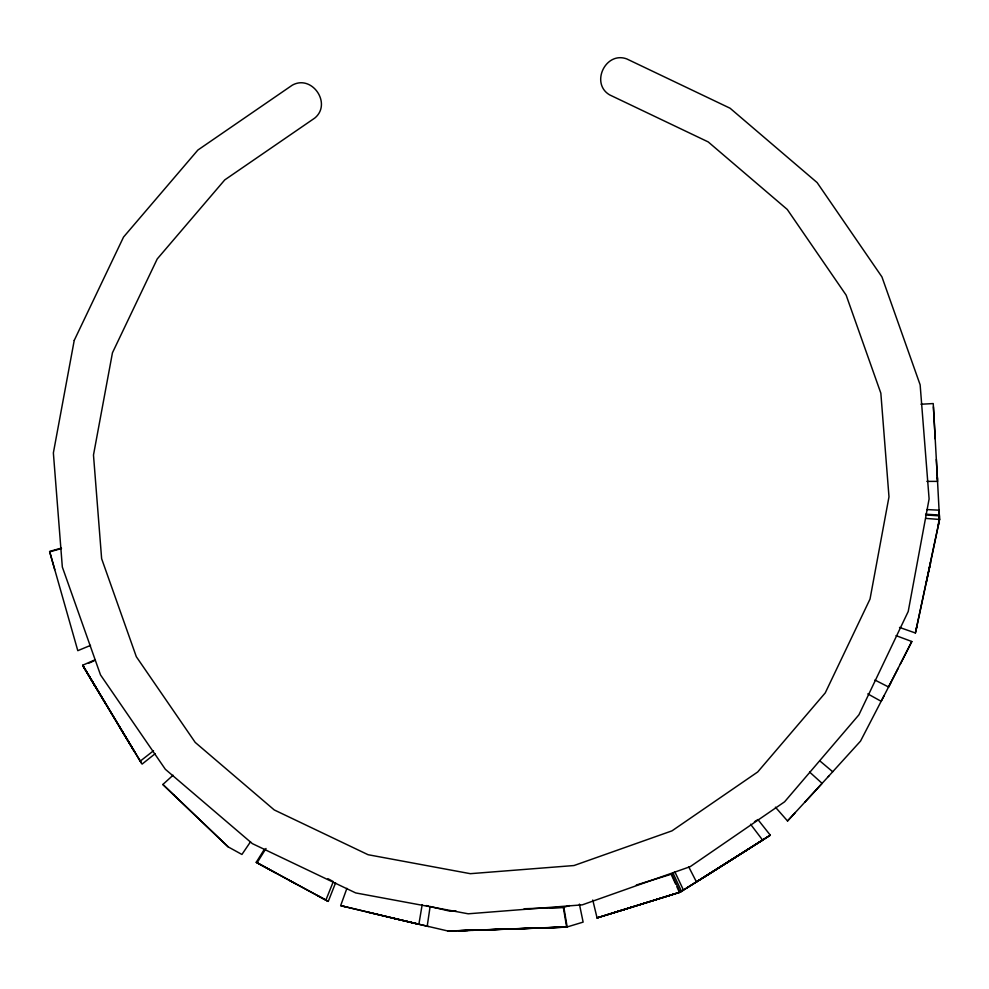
<?xml version="1.0" encoding="UTF-8"?>
<svg xmlns="http://www.w3.org/2000/svg" width="989" height="989" viewBox="0 0 989 989"><rect width="100%" height="100%" fill="white"/><g stroke="black" fill="none" stroke-linecap="round" stroke-linejoin="round"><path stroke-width="1.48" d="M427.199 926.199L430.128 906.493L449.995 911.203L456.04 911.005M422.179 904.614L418.879 924.258L342.738 906.134M938.301 525.48L939.377 515.85L925.617 514.948M929.141 569.194L939.55 519.46L939.154 511.412M899.508 627.422L915.406 632.985L939.55 519.46L937.349 477.588M926.025 583.831L930.513 562.741L916.197 629.387M915.406 632.985L917.149 625.023M344.716 906.616L340.661 905.627L346.904 888.345M335.58 882.856L328.274 901.387L323.786 898.976M325.876 900.101L333.305 881.619L327.94 878.702M896.034 635.63L911.821 641.515L900.188 664.361M874.919 680.036L888.567 686.996L911.821 641.515M888.567 686.996L898.235 668.156M828.263 776.637L860.529 741.107L891.151 681.99M881.273 701.152L884.215 695.465M265.992 848.475L257.078 862.779L328.274 901.387L289.567 880.482M275.572 872.879L256.225 862.309L264.36 849.328M250.526 841.787L241.922 854.459L228.224 846.918L175.461 796.602M816.63 789.358L828.918 775.92M804.91 802.128L817.334 788.592M775.413 807.172L787.541 820.981L822.106 783.375L809.608 772.063M787.541 820.981L795.304 812.562M173.841 795.057L162.864 784.487L173.063 775.215M155.261 753.618L142.082 764.114L141.18 762.643M140.265 761.134L153.53 750.738M759.428 842.109L770.295 835.173L757.92 819.572L754.446 821.76M739.5 854.793L762.606 840.081L750.552 824.233M704.514 876.884L770.295 835.173L680.098 892.177L679.431 892.387L676.884 886.824M726.21 863.212L762.606 840.081M636.323 885.007L671.766 874.091L674.968 872.063L683.461 890.075L680.098 892.177L648.215 902.141M709.36 873.831L736.545 856.659M687.404 887.615L747.375 849.786M734.085 858.217L696.454 881.941L688.764 866.945M712.735 871.705L680.098 892.177L597.059 917.891L592.757 900.015M88.54 663.285L94.153 660.813M95.265 659.712L82.643 665.263L94.45 685.117M90.531 645.397L77.797 650.675L49.969 552.789M600.039 916.976L597.059 917.891L680.098 892.177L671.766 874.091M605.787 915.221L673.769 894.167M524.133 908.755L563.359 907.457L569.516 905.565M597.059 917.891L649.044 901.881M613.872 912.748L631.971 907.173M564.064 927.064L567.154 926.953L583.127 922.119L579.406 904.119M49.697 551.85L61.491 548.512M61.38 548.091L49.586 551.429L54.729 569.59M920.994 404.241L933.233 403.561L935.211 438.931M414.527 923.231L448.005 931.02L566.648 927.101L563.359 907.457M550.119 907.791L563.841 907.309L567.154 926.953M459.057 930.711L503.846 929.153M508.47 928.992L531.637 928.189M536.273 928.028L560.973 927.163M471.864 930.34L566.648 927.101M474.584 930.266L563.681 927.225M460.614 930.674L474.003 930.278M448.005 931.02L467.797 930.464M926.841 481.383L937.56 481.383L936.348 459.428M926.854 509.558L939.093 510.188L939.167 511.597M925.58 514.193L939.34 515.071M925.803 518.397L939.55 519.46M395.056 918.657L428.521 926.508M393.548 918.299L414.107 923.133M426.123 905.553L428.756 906.171M340.661 905.627L417.556 923.949M367.463 912.093L396.329 918.954M317.333 895.502L323.823 898.989M256.225 862.309L296.477 884.24M867.798 693.882L881.187 701.325M819.832 760.887L832.713 771.754M162.864 784.487L228.224 846.918M173.359 794.587L177.142 798.222M129.386 743.209L139.536 759.935M138.497 758.229L141.291 762.816L92.966 682.608M119.385 726.68L134.133 751.034M134.937 752.369L82.643 665.263L128.978 742.554M82.94 665.758L105.526 703.612M88.59 675.277L95.426 686.737M673.089 873.25L681.483 891.312M671.778 875.673L675.611 884.03M933.418 406.825L937.448 479.393M74.237 340.377L53.369 452.913L62.332 567.031L100.519 674.931L165.336 769.281L252.368 843.629L355.681 892.919L468.217 913.799L582.336 904.836L690.235 866.636L784.586 801.819L858.934 714.8L908.223 611.486L929.104 498.938L920.141 384.832L881.941 276.92L817.124 182.582L730.092 108.234L626.791 58.932C605.602 50.983 590.124 83.422 609.644 94.882L708.211 141.922L787.269 209.458L846.151 295.155L880.84 393.177L888.987 496.837L870.023 599.062L825.246 692.906L757.71 771.964L672.001 830.847L573.991 865.536L470.331 873.683L368.093 854.719L274.25 809.942L195.204 742.405L136.321 656.708L101.632 558.686L93.485 455.027L112.449 352.789L157.226 258.957L224.763 179.899L314.786 118.05C332.267 103.672 311.918 74.051 292.225 85.215L197.887 150.044L123.538 237.063L74.237 340.377"/></g></svg>
